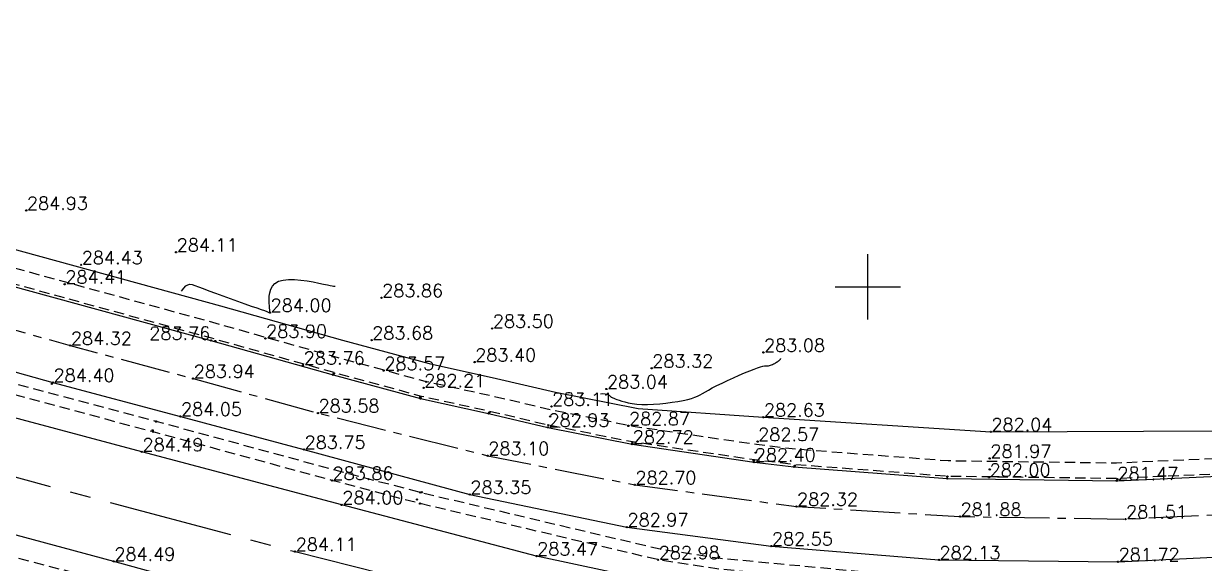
# Model space of a CAD drawing. Extents: x 524954 to 526204, y 9523489 to 9524010.
# Drawn here: x 525035.3 to 525125.8, y 9523778.9 to 9523820.1 of the extents above; entities that cross this region are included whole.
import ezdxf
from ezdxf.enums import TextEntityAlignment as Align

# ---------------------------------------------------------------- set-up
doc = ezdxf.new("R2010")
doc.units = 0
doc.header["$PDMODE"] = 33
doc.header["$PDSIZE"] = 0.1
doc.linetypes.add('AXES2', pattern=[28.575, 19.05, -3.175, 3.175, -3.175])
doc.linetypes.add('CACHE2', pattern=[4.7625, 3.175, -1.5875])
for name, color, linetype in [('Axe_Route_Existante', 1, 'AXES2'), ('Bord_Route_Existante', 6, 'Continuous'), ('Caniveau', 5, 'CACHE2'), ('Carroyage(2)', 7, 'Continuous'), ('CN_01_00', 3, 'Continuous'), ('CN_02_00', 4, 'Continuous'), ('TopoAlt', 3, 'Continuous'), ('TOPOJIS', 7, 'Continuous')]:
    doc.layers.add(name, color=color, linetype=linetype)
doc.layers.add('Trottoir', color=7, linetype='Continuous', true_color=0xff6666)
doc.styles.add('Simplex 1.0', font='Simplex.shx', dxfattribs={"width": 0.99, "height": 1})

# ---------------------------------------------------------------- blocks, each defined once
blk = doc.blocks.new('TCPOINT M')
at = {"color": 0}
blk.add_point((0, 0), dxfattribs=at)
at = {"layer": 'TopoAlt', "style": 'Simplex 1.0', "width": 0.99}
blk.add_attdef('ALT', (0.15, 0.15), '', height=1, dxfattribs=at)

msp = doc.modelspace()

# ---------------------------------------------------------------- linework, layer by layer
at = {"layer": 'Axe_Route_Existante', "ltscale": 0.5, "flags": 128}
msp.add_lwpolyline([(524973.101, 9523802.49), (525007.26, 9523792.779), (525027.54, 9523787.364), (525056.127, 9523779.755), (525082.674, 9523773.102), (525107.546, 9523770.048), (525120.684, 9523770.139), (525151.777, 9523772.648), (525176.899, 9523773.894), (525199.324, 9523771.095), (525218.337, 9523765.264), (525227.192, 9523761.534), (525233.843, 9523758.094), (525246.468, 9523751.167), (525256.506, 9523745.531), (525267.014, 9523739.694), (525277.691, 9523733.704), (525288.849, 9523727.299), (525294.632, 9523724.022), (525301.927, 9523719.966), (525310.691, 9523715.333), (525328.32, 9523705.784), (525328.32, 9523705.784), (525337.316, 9523700.691), (525351.138, 9523692.703), (525363.696, 9523685.45), (525368.801, 9523682.627), (525375.475, 9523679.109), (525390.225, 9523670.468), (525400.9, 9523665.019), (525419.619, 9523658.456), (525435.368, 9523656.046), (525454.334, 9523656.625), (525476.288, 9523660.734), (525488.784, 9523664.768), (525501.859, 9523668.012), (525521.809, 9523675.315), (525541.116, 9523687.802), (525552.62, 9523697.708), (525562.351, 9523710.18), (525568.681, 9523722.572), (525575.059, 9523738.704), (525576.995, 9523751.051), (525577.798, 9523776.069), (525576.166, 9523799.52), (525574.181, 9523815.429), (525572.049, 9523834.204), (525569.92, 9523851.041), (525567.326, 9523868.19), (525565.579, 9523885.379), (525563.689, 9523903.219), (525561.356, 9523920.701), (525558.839, 9523938.161)], dxfattribs=at)
at = {"layer": 'Axe_Route_Existante', "ltscale": 0.2, "flags": 128}
msp.add_lwpolyline([(524977.305, 9523814.695), (525006.059, 9523804.831), (525028.37, 9523798.479), (525038.912, 9523795.522), (525048.316, 9523792.994), (525057.878, 9523790.358), (525070.878, 9523787.094), (525082.145, 9523784.869), (525094.524, 9523783.207), (525107.043, 9523782.438), (525119.719, 9523782.246), (525132.005, 9523782.846), (525146.311, 9523784.281), (525160.389, 9523785.573)], dxfattribs=at)
at = {"layer": 'Bord_Route_Existante', "flags": 128}
for points in [[(524978.471, 9523817.452), (525006.714, 9523807.672), (525049.682, 9523795.913), (525049.682, 9523795.913), (525059.038, 9523793.284), (525065.745, 9523791.464), (525070.953, 9523790.327), (525075.487, 9523789.263), (525081.936, 9523787.979), (525091.28, 9523786.607), (525094.329, 9523786.248), (525106.067, 9523785.345), (525119.054, 9523785.177), (525127.352, 9523785.549)], [(524976.461, 9523811.679), (525005.191, 9523801.758), (525025.279, 9523796.13), (525037.584, 9523792.694), (525047.344, 9523790.104), (525056.807, 9523787.568), (525069.508, 9523784.121), (525081.536, 9523781.639), (525092.597, 9523780.179), (525105.432, 9523779.119), (525119.151, 9523778.983), (525131.181, 9523779.552)], [(525221.578, 9523770.941), (525214.394, 9523773.56), (525201.773, 9523777.091), (525187.993, 9523779.477), (525178.148, 9523780.174), (525172.157, 9523780.555), (525166.33, 9523780.26), (525154.489, 9523779.368), (525145.368, 9523778.551), (525120.497, 9523776.02), (525106.173, 9523774.773), (525099.776, 9523775.298), (525085.501, 9523777.091), (525074.621, 9523779.414), (525059.705, 9523783.331), (525044.394, 9523787.379), (525028.625, 9523791.594), (525012.747, 9523795.824), (524999.188, 9523799.53), (524974.162, 9523806.373)], [(525125.167, 9523764.211), (525102.493, 9523766.683), (525102.493, 9523766.683), (525083.482, 9523768.521), (525071.595, 9523771.17), (525056.669, 9523775.03), (525042.24, 9523779.013), (525025.367, 9523783.534), (525010.659, 9523787.6), (524993.307, 9523792.15), (524972.341, 9523799.079)]]:
    msp.add_lwpolyline(points, dxfattribs=at)
at = {"layer": 'Caniveau', "ltscale": 0.25, "flags": 128}
for points in [[(524978.921, 9523818.749), (525007.12, 9523808.984), (525050.049, 9523797.236), (525059.403, 9523794.608), (525066.071, 9523792.798), (525071.256, 9523791.666), (525075.778, 9523790.605), (525082.17, 9523789.332), (525091.46, 9523787.968), (525094.462, 9523787.615), (525106.129, 9523786.717), (525119.032, 9523786.55), (525127.277, 9523786.92), (525130.781, 9523787.148), (525144.254, 9523788.692), (525157.053, 9523789.824), (525159.565, 9523789.96), (525186.295, 9523791.678), (525194.148, 9523792.321), (525204.801, 9523793.175), (525211.059, 9523793.613), (525217.049, 9523794.156), (525223.871, 9523794.405), (525235.946, 9523793.365), (525246.588, 9523790.704), (525250.771, 9523788.828), (525257.796, 9523785.005), (525267.26, 9523779.721), (525275.934, 9523774.674), (525286.15, 9523769.083)], [(524978.535, 9523817.634), (525006.771, 9523807.856), (525049.734, 9523796.099), (525059.089, 9523793.471), (525065.79, 9523791.652), (525070.996, 9523790.516), (525075.528, 9523789.452), (525081.969, 9523788.169), (525091.305, 9523786.798), (525094.348, 9523786.441), (525106.076, 9523785.538), (525119.051, 9523785.37), (525127.341, 9523785.742), (525130.887, 9523785.973), (525144.373, 9523787.518), (525157.137, 9523788.647), (525159.635, 9523788.783), (525186.381, 9523790.501), (525194.243, 9523791.145), (525204.889, 9523791.999), (525211.154, 9523792.437), (525217.124, 9523792.978), (525223.842, 9523793.224), (525235.751, 9523792.198), (525246.2, 9523789.585), (525250.247, 9523787.77), (525257.255, 9523783.957), (525267.01, 9523778.976), (525275.314, 9523773.67), (525285.519, 9523767.841)], [(524975.141, 9523808.618), (525000.68, 9523801.804), (525030.01, 9523793.854), (525045.477, 9523789.732), (525059.166, 9523786.012), (525065.902, 9523784.25), (525084.094, 9523779.959), (525088.525, 9523779.269), (525107.014, 9523777.537), (525120.727, 9523777.307), (525124.339, 9523777.743), (525144.189, 9523779.476), (525152.038, 9523780.016), (525158.051, 9523780.697), (525172.163, 9523781.399), (525172.115, 9523781.335), (525186.089, 9523780.714), (525201.95, 9523777.916), (525212.887, 9523775.146), (525221.806, 9523771.933), (525221.948, 9523771.873)], [(525221.578, 9523770.941), (525212.633, 9523774.341), (525201.773, 9523777.091), (525185.999, 9523779.874), (525185.993, 9523779.938), (525172.157, 9523780.555), (525158.119, 9523779.856), (525152.114, 9523779.177), (525144.255, 9523778.635), (525124.426, 9523776.904), (525120.771, 9523776.463), (525106.967, 9523776.694), (525088.421, 9523778.432), (525083.932, 9523779.131), (525065.698, 9523783.432), (525058.949, 9523785.198), (525045.258, 9523788.918), (525029.791, 9523793.04), (525029.791, 9523793.04), (525029.791, 9523793.04), (525029.791, 9523793.04), (525000.461, 9523800.99), (524974.924, 9523807.804)], [(525212.523, 9523742.362), (525215.682, 9523749.328), (525216.089, 9523753.459), (525215.342, 9523755.852), (525214.458, 9523757.799), (525213.085, 9523759.336), (525209.663, 9523761.362), (525205.234, 9523762.825), (525198.525, 9523764.528), (525180.8, 9523767.044), (525180.8, 9523767.044), (525161.56, 9523766.927), (525152.174, 9523766.206), (525142.387, 9523765.292), (525123.561, 9523764.031), (525123.01, 9523764), (525096.766, 9523764.91), (525078.02, 9523767.878), (525060.334, 9523772.269), (525053.844, 9523774.11), (525040.68, 9523777.734), (525026.599, 9523781.449), (525022.238, 9523782.572), (525005.16, 9523787.075), (524971.887, 9523797.649)]]:
    msp.add_lwpolyline(points, dxfattribs=at)
at = {"layer": 'Carroyage(2)'}
for p, q in [((525100, 9523797.5), (525100, 9523802.5)), ((525097.5, 9523800), (525102.5, 9523800))]:
    msp.add_line(p, q, dxfattribs=at)
at = {"layer": 'CN_01_00', "elevation": 283, "flags": 128}
msp.add_lwpolyline([(525079.526, 9523791.836), (525079.705, 9523791.842), (525079.874, 9523791.829), (525080.005, 9523791.801), (525080.104, 9523791.763), (525080.176, 9523791.721), (525080.229, 9523791.679), (525080.266, 9523791.642), (525080.293, 9523791.614), (525080.317, 9523791.594), (525080.341, 9523791.578), (525080.371, 9523791.563), (525080.412, 9523791.547), (525080.468, 9523791.525), (525080.545, 9523791.496), (525080.647, 9523791.456), (525080.778, 9523791.403), (525080.942, 9523791.341), (525081.14, 9523791.274), (525081.372, 9523791.207), (525081.642, 9523791.143), (525081.949, 9523791.089), (525082.297, 9523791.047), (525082.687, 9523791.023), (525083.117, 9523791.02), (525083.577, 9523791.037), (525084.053, 9523791.07), (525084.532, 9523791.118), (525085, 9523791.177), (525085.443, 9523791.244), (525085.848, 9523791.319), (525086.202, 9523791.396), (525086.496, 9523791.476), (525086.74, 9523791.559), (525086.952, 9523791.648), (525087.147, 9523791.746), (525087.341, 9523791.855), (525087.551, 9523791.979), (525087.792, 9523792.119), (525088.081, 9523792.279), (525088.429, 9523792.459), (525088.824, 9523792.653), (525089.25, 9523792.856), (525089.692, 9523793.058), (525090.131, 9523793.254), (525090.553, 9523793.435), (525090.941, 9523793.595), (525091.278, 9523793.726), (525091.552, 9523793.824), (525091.769, 9523793.891), (525091.938, 9523793.933), (525092.067, 9523793.956), (525092.167, 9523793.967), (525092.246, 9523793.97), (525092.315, 9523793.971), (525092.381, 9523793.976), (525092.453, 9523793.989), (525092.53, 9523794.011), (525092.611, 9523794.04), (525092.694, 9523794.074), (525092.776, 9523794.112), (525092.855, 9523794.152), (525092.93, 9523794.194), (525092.998, 9523794.236), (525093.058, 9523794.275), (525093.111, 9523794.313), (525093.156, 9523794.349), (525093.195, 9523794.381), (525093.227, 9523794.411), (525093.253, 9523794.438), (525093.275, 9523794.461), (525093.293, 9523794.48), (525093.306, 9523794.495), (525093.316, 9523794.506), (525093.323, 9523794.514), (525093.328, 9523794.519), (525093.331, 9523794.522), (525093.333, 9523794.524), (525093.333, 9523794.525), (525093.333, 9523794.525)], dxfattribs=at)
at = {"layer": 'CN_02_00', "elevation": 284, "flags": 128}
msp.add_lwpolyline([(525047.438, 9523799.683), (525047.608, 9523799.916), (525047.759, 9523800.079), (525047.903, 9523800.175), (525048.056, 9523800.21), (525048.235, 9523800.191), (525048.457, 9523800.125), (525048.736, 9523800.017), (525049.09, 9523799.876), (525049.528, 9523799.708), (525050.034, 9523799.519), (525050.584, 9523799.318), (525051.156, 9523799.113), (525051.725, 9523798.91), (525052.269, 9523798.718), (525052.765, 9523798.544), (525053.189, 9523798.396), (525053.523, 9523798.279), (525053.775, 9523798.191), (525053.955, 9523798.128), (525054.076, 9523798.085), (525054.15, 9523798.06), (525054.187, 9523798.046), (525054.201, 9523798.041), (525054.204, 9523798.041), (525054.204, 9523798.041), (525054.204, 9523798.041), (525054.204, 9523798.041), (525054.204, 9523798.041), (525054.205, 9523798.041), (525054.205, 9523798.041), (525054.205, 9523798.041), (525054.205, 9523798.041), (525054.205, 9523798.041), (525054.205, 9523798.041), (525054.206, 9523798.041), (525054.206, 9523798.041), (525054.206, 9523798.042), (525054.206, 9523798.042), (525054.207, 9523798.042), (525054.207, 9523798.042), (525054.207, 9523798.043), (525054.207, 9523798.05), (525054.206, 9523798.07), (525054.203, 9523798.107), (525054.198, 9523798.168), (525054.19, 9523798.26), (525054.179, 9523798.387), (525054.164, 9523798.557), (525054.147, 9523798.771), (525054.137, 9523799.02), (525054.146, 9523799.288), (525054.184, 9523799.562), (525054.263, 9523799.828), (525054.394, 9523800.071), (525054.589, 9523800.277), (525054.859, 9523800.432), (525055.21, 9523800.527), (525055.626, 9523800.567), (525056.086, 9523800.562), (525056.569, 9523800.522), (525057.055, 9523800.459), (525057.521, 9523800.382), (525057.948, 9523800.301), (525058.313, 9523800.227), (525058.602, 9523800.168), (525058.819, 9523800.123), (525058.975, 9523800.091), (525059.079, 9523800.07), (525059.142, 9523800.057), (525059.175, 9523800.05), (525059.187, 9523800.048), (525059.188, 9523800.047)], dxfattribs=at)
at = {"layer": 'Trottoir', "ltscale": 0.25, "flags": 128}
msp.add_lwpolyline([(524979.372, 9523820.053), (525007.528, 9523810.303), (525050.418, 9523798.565), (525059.771, 9523795.938), (525066.399, 9523794.139), (525071.561, 9523793.012), (525076.07, 9523791.954), (525082.405, 9523790.692), (525091.982, 9523790.036), (525091.982, 9523790.036), (525109.407, 9523788.924), (525126.934, 9523789.003)], dxfattribs=at)

# ---------------------------------------------------------------- block references
at = {"layer": 'TOPOJIS'}
ref = msp.add_blockref('TCPOINT M', (525035.546, 9523805.854, 284.93), dxfattribs=at)
ref.add_attrib('ALT', '284.93', (525035.596, 9523805.904, 284.93), dxfattribs={"layer": 'TopoAlt', "height": 1, "style": 'Simplex 1.0', "width": 0.99})
ref = msp.add_blockref('TCPOINT M', (525047.018, 9523802.66, 284.11), dxfattribs=at)
ref.add_attrib('ALT', '284.11', (525047.068, 9523802.71, 284.11), dxfattribs={"layer": 'TopoAlt', "height": 1, "style": 'Simplex 1.0', "width": 0.99})
ref = msp.add_blockref('TCPOINT M', (525039.744, 9523801.692, 284.43), dxfattribs=at)
ref.add_attrib('ALT', '284.43', (525039.794, 9523801.742, 284.43), dxfattribs={"layer": 'TopoAlt', "height": 1, "style": 'Simplex 1.0', "width": 0.99})
ref = msp.add_blockref('TCPOINT M', (525038.486, 9523800.208, 284.41), dxfattribs=at)
ref.add_attrib('ALT', '284.41', (525038.536, 9523800.258, 284.41), dxfattribs={"layer": 'TopoAlt', "height": 1, "style": 'Simplex 1.0', "width": 0.99})
ref = msp.add_blockref('TCPOINT M', (525062.748, 9523799.173, 283.86), dxfattribs=at)
ref.add_attrib('ALT', '283.86', (525062.798, 9523799.223, 283.86), dxfattribs={"layer": 'TopoAlt', "height": 1, "style": 'Simplex 1.0', "width": 0.99})
ref = msp.add_blockref('TCPOINT M', (525054.204, 9523798.043, 284), dxfattribs=at)
ref.add_attrib('ALT', '284.00', (525054.254, 9523798.093, 284), dxfattribs={"layer": 'TopoAlt', "height": 1, "style": 'Simplex 1.0', "width": 0.99})
ref = msp.add_blockref('TCPOINT M', (525053.858, 9523796.065, 283.9), dxfattribs=at)
ref.add_attrib('ALT', '283.90', (525053.908, 9523796.115, 283.9), dxfattribs={"layer": 'TopoAlt', "height": 1, "style": 'Simplex 1.0', "width": 0.99})
ref = msp.add_blockref('TCPOINT M', (525071.224, 9523796.832, 283.5), dxfattribs=at)
ref.add_attrib('ALT', '283.50', (525071.274, 9523796.882, 283.5), dxfattribs={"layer": 'TopoAlt', "height": 1, "style": 'Simplex 1.0', "width": 0.99})
ref = msp.add_blockref('TCPOINT M', (525038.912, 9523795.522, 284.32), dxfattribs=at)
ref.add_attrib('ALT', '284.32', (525038.962, 9523795.572, 284.32), dxfattribs={"layer": 'TopoAlt', "height": 1, "style": 'Simplex 1.0', "width": 0.99})
ref = msp.add_blockref('TCPOINT M', (525049.682, 9523795.913, 283.76), dxfattribs=at)
ref.add_attrib('ALT', '283.76', dxfattribs={"layer": 'TopoAlt', "height": 1, "style": 'Simplex 1.0', "width": 0.99}).set_placement((525049.632, 9523795.963, 283.76), align=Align.RIGHT)
ref = msp.add_blockref('TCPOINT M', (525061.987, 9523795.93, 283.68), dxfattribs=at)
ref.add_attrib('ALT', '283.68', (525062.037, 9523795.98, 283.68), dxfattribs={"layer": 'TopoAlt', "height": 1, "style": 'Simplex 1.0', "width": 0.99})
for p in [(525050.025, 9523795.866, 283.81), (525063.995, 9523793.585, 283.53), (525037.501, 9523792.581, 284.5), (525059.038, 9523793.284, 283.52), (525059.104, 9523793.387, 283.7), (525066.164, 9523792.74, 283.44), (525065.726, 9523791.582, 283.45), (525065.745, 9523791.464, 283.3), (525070.953, 9523790.327, 283.1), (525071.004, 9523790.39, 283.25), (525075.665, 9523790.088, 281.89), (525045.213, 9523789.035, 283.36), (525045.258, 9523788.918, 284.25), (525045.462, 9523789.721, 283.38), (525045.497, 9523789.709, 284.07), (525075.519, 9523789.428, 283.06), (525081.658, 9523789.384, 282.85), (525081.96, 9523788.058, 282.87), (525091.405, 9523787.327, 281.31), (525091.25, 9523786.717, 282.53), (525094.329, 9523786.248, 282.3), (525094.378, 9523786.32, 282.46), (525106.067, 9523785.345, 281.92), (525106.087, 9523785.494, 282.05), (525109.329, 9523786.046, 280.79), (525119.109, 9523785.291, 281.65), (525065.472, 9523783.746, 282.69), (525065.709, 9523784.27, 282.67), (525065.832, 9523784.293, 283.38), (525065.698, 9523783.432, 283.61), (525088.554, 9523779.272, 281.88), (525088.604, 9523779.357, 282.58)]:
    msp.add_blockref('TCPOINT M', p, dxfattribs=at)
ref = msp.add_blockref('TCPOINT M', (525069.875, 9523794.252, 283.4), dxfattribs=at)
ref.add_attrib('ALT', '283.40', (525069.925, 9523794.302, 283.4), dxfattribs={"layer": 'TopoAlt', "height": 1, "style": 'Simplex 1.0', "width": 0.99})
ref = msp.add_blockref('TCPOINT M', (525091.994, 9523794.992, 283.08), dxfattribs=at)
ref.add_attrib('ALT', '283.08', (525092.044, 9523795.042, 283.08), dxfattribs={"layer": 'TopoAlt', "height": 1, "style": 'Simplex 1.0', "width": 0.99})
ref = msp.add_blockref('TCPOINT M', (525056.744, 9523794.017, 283.76), dxfattribs=at)
ref.add_attrib('ALT', '283.76', (525056.794, 9523794.067, 283.76), dxfattribs={"layer": 'TopoAlt', "height": 1, "style": 'Simplex 1.0', "width": 0.99})
ref = msp.add_blockref('TCPOINT M', (525062.915, 9523793.599, 283.57), dxfattribs=at)
ref.add_attrib('ALT', '283.57', (525062.965, 9523793.649, 283.57), dxfattribs={"layer": 'TopoAlt', "height": 1, "style": 'Simplex 1.0', "width": 0.99})
ref = msp.add_blockref('TCPOINT M', (525083.437, 9523793.78, 283.32), dxfattribs=at)
ref.add_attrib('ALT', '283.32', (525083.487, 9523793.83, 283.32), dxfattribs={"layer": 'TopoAlt', "height": 1, "style": 'Simplex 1.0', "width": 0.99})
ref = msp.add_blockref('TCPOINT M', (525037.584, 9523792.694, 284.4), dxfattribs=at)
ref.add_attrib('ALT', '284.40', (525037.634, 9523792.744, 284.4), dxfattribs={"layer": 'TopoAlt', "height": 1, "style": 'Simplex 1.0', "width": 0.99})
ref = msp.add_blockref('TCPOINT M', (525048.316, 9523792.994, 283.94), dxfattribs=at)
ref.add_attrib('ALT', '283.94', (525048.366, 9523793.044, 283.94), dxfattribs={"layer": 'TopoAlt', "height": 1, "style": 'Simplex 1.0', "width": 0.99})
ref = msp.add_blockref('TCPOINT M', (525065.972, 9523792.288, 282.21), dxfattribs=at)
ref.add_attrib('ALT', '282.21', (525066.022, 9523792.338, 282.21), dxfattribs={"layer": 'TopoAlt', "height": 1, "style": 'Simplex 1.0', "width": 0.99})
ref = msp.add_blockref('TCPOINT M', (525079.966, 9523792.196, 283.04), dxfattribs=at)
ref.add_attrib('ALT', '283.04', (525080.016, 9523792.246, 283.04), dxfattribs={"layer": 'TopoAlt', "height": 1, "style": 'Simplex 1.0', "width": 0.99})
ref = msp.add_blockref('TCPOINT M', (525075.765, 9523790.864, 283.11), dxfattribs=at)
ref.add_attrib('ALT', '283.11', (525075.815, 9523790.914, 283.11), dxfattribs={"layer": 'TopoAlt', "height": 1, "style": 'Simplex 1.0', "width": 0.99})
ref = msp.add_blockref('TCPOINT M', (525047.344, 9523790.104, 284.05), dxfattribs=at)
ref.add_attrib('ALT', '284.05', (525047.394, 9523790.154, 284.05), dxfattribs={"layer": 'TopoAlt', "height": 1, "style": 'Simplex 1.0', "width": 0.99})
ref = msp.add_blockref('TCPOINT M', (525057.878, 9523790.358, 283.58), dxfattribs=at)
ref.add_attrib('ALT', '283.58', (525057.928, 9523790.408, 283.58), dxfattribs={"layer": 'TopoAlt', "height": 1, "style": 'Simplex 1.0', "width": 0.99})
ref = msp.add_blockref('TCPOINT M', (525091.982, 9523790.036, 282.63), dxfattribs=at)
ref.add_attrib('ALT', '282.63', (525092.032, 9523790.086, 282.63), dxfattribs={"layer": 'TopoAlt', "height": 1, "style": 'Simplex 1.0', "width": 0.99})
ref = msp.add_blockref('TCPOINT M', (525075.487, 9523789.263, 282.93), dxfattribs=at)
ref.add_attrib('ALT', '282.93', (525075.537, 9523789.313, 282.93), dxfattribs={"layer": 'TopoAlt', "height": 1, "style": 'Simplex 1.0', "width": 0.99})
ref = msp.add_blockref('TCPOINT M', (525081.654, 9523789.37, 282.87), dxfattribs=at)
ref.add_attrib('ALT', '282.87', (525081.704, 9523789.42, 282.87), dxfattribs={"layer": 'TopoAlt', "height": 1, "style": 'Simplex 1.0', "width": 0.99})
ref = msp.add_blockref('TCPOINT M', (525109.407, 9523788.924, 282.04), dxfattribs=at)
ref.add_attrib('ALT', '282.04', (525109.457, 9523788.974, 282.04), dxfattribs={"layer": 'TopoAlt', "height": 1, "style": 'Simplex 1.0', "width": 0.99})
ref = msp.add_blockref('TCPOINT M', (525081.936, 9523787.979, 282.72), dxfattribs=at)
ref.add_attrib('ALT', '282.72', (525081.986, 9523788.029, 282.72), dxfattribs={"layer": 'TopoAlt', "height": 1, "style": 'Simplex 1.0', "width": 0.99})
ref = msp.add_blockref('TCPOINT M', (525091.546, 9523788.17, 282.57), dxfattribs=at)
ref.add_attrib('ALT', '282.57', (525091.596, 9523788.22, 282.57), dxfattribs={"layer": 'TopoAlt', "height": 1, "style": 'Simplex 1.0', "width": 0.99})
ref = msp.add_blockref('TCPOINT M', (525044.394, 9523787.379, 284.49), dxfattribs=at)
ref.add_attrib('ALT', '284.49', (525044.444, 9523787.429, 284.49), dxfattribs={"layer": 'TopoAlt', "height": 1, "style": 'Simplex 1.0', "width": 0.99})
ref = msp.add_blockref('TCPOINT M', (525056.807, 9523787.568, 283.75), dxfattribs=at)
ref.add_attrib('ALT', '283.75', (525056.857, 9523787.618, 283.75), dxfattribs={"layer": 'TopoAlt', "height": 1, "style": 'Simplex 1.0', "width": 0.99})
ref = msp.add_blockref('TCPOINT M', (525070.878, 9523787.094, 283.1), dxfattribs=at)
ref.add_attrib('ALT', '283.10', (525070.928, 9523787.144, 283.1), dxfattribs={"layer": 'TopoAlt', "height": 1, "style": 'Simplex 1.0', "width": 0.99})
ref = msp.add_blockref('TCPOINT M', (525091.28, 9523786.607, 282.4), dxfattribs=at)
ref.add_attrib('ALT', '282.40', (525091.33, 9523786.657, 282.4), dxfattribs={"layer": 'TopoAlt', "height": 1, "style": 'Simplex 1.0', "width": 0.99})
ref = msp.add_blockref('TCPOINT M', (525109.327, 9523786.888, 281.97), dxfattribs=at)
ref.add_attrib('ALT', '281.97', (525109.377, 9523786.938, 281.97), dxfattribs={"layer": 'TopoAlt', "height": 1, "style": 'Simplex 1.0', "width": 0.99})
ref = msp.add_blockref('TCPOINT M', (525058.949, 9523785.198, 283.86), dxfattribs=at)
ref.add_attrib('ALT', '283.86', (525058.999, 9523785.248, 283.86), dxfattribs={"layer": 'TopoAlt', "height": 1, "style": 'Simplex 1.0', "width": 0.99})
ref = msp.add_blockref('TCPOINT M', (525109.266, 9523785.444, 282), dxfattribs=at)
ref.add_attrib('ALT', '282.00', (525109.316, 9523785.494, 282), dxfattribs={"layer": 'TopoAlt', "height": 1, "style": 'Simplex 1.0', "width": 0.99})
ref = msp.add_blockref('TCPOINT M', (525119.054, 9523785.177, 281.47), dxfattribs=at)
ref.add_attrib('ALT', '281.47', (525119.104, 9523785.227, 281.47), dxfattribs={"layer": 'TopoAlt', "height": 1, "style": 'Simplex 1.0', "width": 0.99})
ref = msp.add_blockref('TCPOINT M', (525082.145, 9523784.869, 282.7), dxfattribs=at)
ref.add_attrib('ALT', '282.70', (525082.195, 9523784.919, 282.7), dxfattribs={"layer": 'TopoAlt', "height": 1, "style": 'Simplex 1.0', "width": 0.99})
ref = msp.add_blockref('TCPOINT M', (525069.508, 9523784.121, 283.35), dxfattribs=at)
ref.add_attrib('ALT', '283.35', (525069.558, 9523784.171, 283.35), dxfattribs={"layer": 'TopoAlt', "height": 1, "style": 'Simplex 1.0', "width": 0.99})
ref = msp.add_blockref('TCPOINT M', (525059.705, 9523783.331, 284), dxfattribs=at)
ref.add_attrib('ALT', '284.00', (525059.755, 9523783.381, 284), dxfattribs={"layer": 'TopoAlt', "height": 1, "style": 'Simplex 1.0', "width": 0.99})
ref = msp.add_blockref('TCPOINT M', (525094.524, 9523783.207, 282.32), dxfattribs=at)
ref.add_attrib('ALT', '282.32', (525094.574, 9523783.257, 282.32), dxfattribs={"layer": 'TopoAlt', "height": 1, "style": 'Simplex 1.0', "width": 0.99})
ref = msp.add_blockref('TCPOINT M', (525081.536, 9523781.639, 282.97), dxfattribs=at)
ref.add_attrib('ALT', '282.97', (525081.586, 9523781.689, 282.97), dxfattribs={"layer": 'TopoAlt', "height": 1, "style": 'Simplex 1.0', "width": 0.99})
ref = msp.add_blockref('TCPOINT M', (525107.043, 9523782.438, 281.88), dxfattribs=at)
ref.add_attrib('ALT', '281.88', (525107.093, 9523782.488, 281.88), dxfattribs={"layer": 'TopoAlt', "height": 1, "style": 'Simplex 1.0', "width": 0.99})
ref = msp.add_blockref('TCPOINT M', (525119.719, 9523782.246, 281.51), dxfattribs=at)
ref.add_attrib('ALT', '281.51', (525119.769, 9523782.296, 281.51), dxfattribs={"layer": 'TopoAlt', "height": 1, "style": 'Simplex 1.0', "width": 0.99})
ref = msp.add_blockref('TCPOINT M', (525056.127, 9523779.755, 284.11), dxfattribs=at)
ref.add_attrib('ALT', '284.11', (525056.177, 9523779.805, 284.11), dxfattribs={"layer": 'TopoAlt', "height": 1, "style": 'Simplex 1.0', "width": 0.99})
ref = msp.add_blockref('TCPOINT M', (525092.597, 9523780.179, 282.55), dxfattribs=at)
ref.add_attrib('ALT', '282.55', (525092.647, 9523780.229, 282.55), dxfattribs={"layer": 'TopoAlt', "height": 1, "style": 'Simplex 1.0', "width": 0.99})
ref = msp.add_blockref('TCPOINT M', (525042.24, 9523779.013, 284.49), dxfattribs=at)
ref.add_attrib('ALT', '284.49', (525042.29, 9523779.063, 284.49), dxfattribs={"layer": 'TopoAlt', "height": 1, "style": 'Simplex 1.0', "width": 0.99})
ref = msp.add_blockref('TCPOINT M', (525074.621, 9523779.414, 283.47), dxfattribs=at)
ref.add_attrib('ALT', '283.47', (525074.671, 9523779.464, 283.47), dxfattribs={"layer": 'TopoAlt', "height": 1, "style": 'Simplex 1.0', "width": 0.99})
ref = msp.add_blockref('TCPOINT M', (525083.932, 9523779.131, 282.98), dxfattribs=at)
ref.add_attrib('ALT', '282.98', (525083.982, 9523779.181, 282.98), dxfattribs={"layer": 'TopoAlt', "height": 1, "style": 'Simplex 1.0', "width": 0.99})
ref = msp.add_blockref('TCPOINT M', (525105.432, 9523779.119, 282.13), dxfattribs=at)
ref.add_attrib('ALT', '282.13', (525105.482, 9523779.169, 282.13), dxfattribs={"layer": 'TopoAlt', "height": 1, "style": 'Simplex 1.0', "width": 0.99})
ref = msp.add_blockref('TCPOINT M', (525119.151, 9523778.983, 281.72), dxfattribs=at)
ref.add_attrib('ALT', '281.72', (525119.201, 9523779.033, 281.72), dxfattribs={"layer": 'TopoAlt', "height": 1, "style": 'Simplex 1.0', "width": 0.99})

doc.saveas('drawing.dxf')
